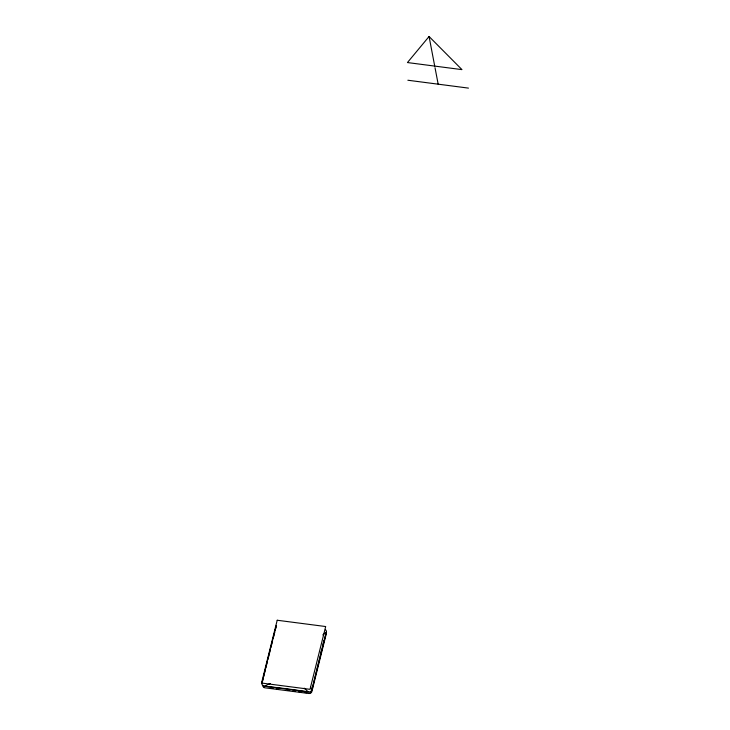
<?xml version="1.0" encoding="UTF-8"?>
<svg xmlns="http://www.w3.org/2000/svg" width="730" height="730" viewBox="0 0 730 730"><rect width="100%" height="100%" fill="white"/><g stroke="black" fill="none" stroke-linecap="round" stroke-linejoin="round"><path stroke-width="1.09" d="M325.388 629.689A3.112 2.628 -10.8 0 1 326.337 632.153L311.975 689.704A3.112 2.628 -10.8 0 1 308.297 691.93A416.41 208.451 14 0 0 264.37 686.218A3.112 2.628 -10.8 0 1 261.988 683.207L263.074 678.864M263.621 676.692L265.245 670.177M265.784 668.005L267.408 661.489M267.956 659.318L270.392 649.545M270.93 647.373L272.564 640.858M273.102 638.686L274.726 632.171M275.265 629.999L276.351 625.656A745.029 145.407 -82.6 0 0 261.988 683.207M320.89 652.903L321.711 649.6M323.089 644.088L323.91 640.785M429.067 36.5L407.45 62.552L461.98 69.633L429.067 36.5L434.715 66.092M322.779 634.927L326.337 632.153A745.029 145.407 -82.6 0 0 311.975 689.704L310.551 686.811M270.282 683.499L264.37 686.218L308.297 691.93L304.182 688.162M407.869 80.236L468.459 88.111M270.748 688.025L272.983 688.317M276.341 688.755L278.577 689.047M287.52 690.206L289.764 690.498M293.113 690.936L295.358 691.219M298.707 691.657L300.952 691.949M304.3 692.387L306.536 692.679M435.025 67.735L438.164 84.169M326.118 633.029A2.646 2.226 -10.8 0 1 326.182 634.178L311.856 691.611A2.646 2.226 -10.8 0 1 308.726 693.5L264.944 687.815A2.646 2.226 -10.8 0 1 262.928 685.26M310.752 692.341A2.08 1.752 -10.8 0 1 309.894 692.861M264.16 686.921A2.08 1.752 -10.8 0 1 263.603 686.209M277.208 620.245L261.541 683.034L310.013 689.33L325.68 626.541L277.208 620.245"/></g></svg>
